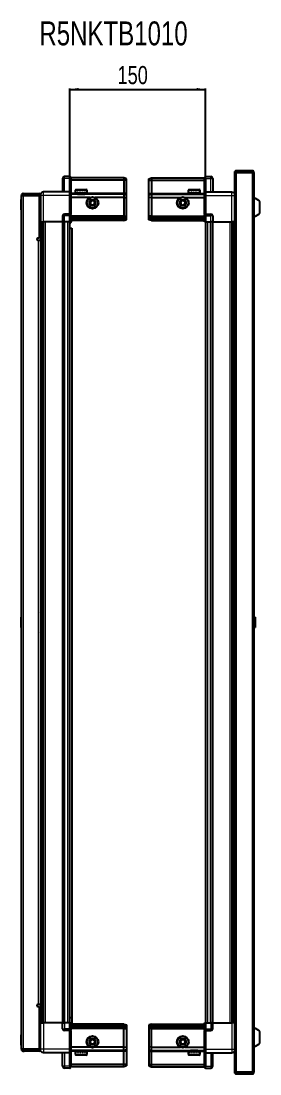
# Model space of a CAD drawing. Header units: millimetres. Extents: x -659 to 2397, y -260 to 1438.
# Drawn here: x 752 to 1016, y 274 to 1438 of the extents above; entities that cross this region are included whole.
import ezdxf

# ---------------------------------------------------------------- set-up
doc = ezdxf.new("R2010")
doc.units = ezdxf.units.MM
doc.layers.add('FORMAT', color=7, linetype='Continuous')
doc.styles.add('SLDTEXTSTYLE0', font='TXT', dxfattribs={"width": 0.75})
doc.dimstyles.new('SLDDIMSTYLE0', dxfattribs={"dimtxt": 20, "dimasz": 10, "dimexe": 0, "dimexo": 0.0625, "dimgap": 5, "dimtad": 2, "dimdec": 1, "dimrnd": 1e-09, "dimzin": 12, "dimdsep": 46, "dimtxsty": 'SLDTEXTSTYLE0', "dimsah": 1, "dimcen": 0.09, "dimadec": 0, "dimazin": 3, "dimtfac": 1, "dimtofl": 0, "dimtmove": 0, "dimatfit": 3, "dimfxl": 0, "dimfrac": 2, "dimtolj": 1, "dimtzin": 12, "dimarcsym": 0})

# ---------------------------------------------------------------- blocks, each defined once
blk = doc.blocks.new('_D_6')
at = {"layer": 'FORMAT'}
for p, q in [((805.9, 1216.3), (805.9, 1363.8)), ((805.9, 1362.8), (955.9, 1362.8)), ((955.9, 1216.3), (955.9, 1363.8))]:
    blk.add_line(p, q, dxfattribs=at)
for points in [[(805.9, 1362.8), (815.9, 1361.3), (815.9, 1364.4)], [(955.9, 1362.8), (945.9, 1364.4), (945.9, 1361.3)]]:
    blk.add_solid(points, dxfattribs=at)
at = {"layer": 'FORMAT', "insert": (858.7, 1388.6), "char_height": 20, "attachment_point": 1, "style": 'SLDTEXTSTYLE0'}
blk.add_mtext('150', dxfattribs=at)

msp = doc.modelspace()

# ---------------------------------------------------------------- linework, layer by layer
at = {"color": 7, "linetype": 'Continuous', "lineweight": 25}
for p, q in [((987.76, 1270.73), (987.76, 1258.33)), ((989.26, 1270.73), (989.26, 1258.33)), ((989.76, 1257.83), (989.76, 1270.73)), ((989.76, 1270.73), (1007.16, 1270.73)), ((1007.16, 1272.83), (989.86, 1272.83)), ((1007.16, 1271.33), (989.86, 1271.33)), ((1007.16, 1271.33), (1007.16, 1272.83)), ((1007.16, 1270.73), (1009.26, 1270.73)), ((1009.26, 1270.73), (1009.26, 275.93)), ((798.06, 1264.33), (798.06, 1249.33)), ((806.06, 1266.33), (800.06, 1266.33)), ((806.06, 1266.33), (806.39, 1266.33)), ((806.06, 1266.33), (806.06, 1264.33)), ((806.06, 1249.53), (806.06, 1264.33)), ((806.06, 1249.53), (806.06, 1264.33)), ((807.26, 1265.83), (806.39, 1266.33)), ((807.26, 1264.33), (807.26, 1265.83)), ((865.56, 1264.83), (807.26, 1264.83)), ((807.26, 1264.33), (807.26, 1249.53)), ((865.56, 1262.33), (807.26, 1262.33)), ((865.56, 1264.83), (865.56, 1262.33)), ((868.56, 1264.03), (865.56, 1264.83)), ((865.56, 1262.33), (865.56, 1247.83)), ((868.56, 1262.17), (865.56, 1262.33)), ((868.56, 1262.17), (868.56, 1264.03)), ((868.56, 1247.83), (868.56, 1262.17)), ((893.26, 1264.03), (896.26, 1264.83)), ((893.26, 1262.17), (893.26, 1264.03)), ((893.26, 1262.17), (896.26, 1262.33)), ((893.26, 1247.83), (893.26, 1262.17)), ((896.26, 1264.83), (896.26, 1262.33)), ((896.26, 1264.83), (954.56, 1264.83)), ((896.26, 1262.33), (896.26, 1247.83)), ((896.26, 1262.33), (954.56, 1262.33)), ((955.43, 1266.33), (954.56, 1265.83)), ((955.43, 1266.33), (954.56, 1265.83)), ((954.56, 1265.83), (954.56, 1264.33)), ((954.56, 1249.53), (954.56, 1264.33)), ((955.76, 1266.33), (955.43, 1266.33)), ((955.76, 1266.33), (955.43, 1266.33)), ((955.76, 1266.33), (955.76, 1266.33)), ((955.76, 1264.33), (955.76, 1266.33)), ((955.76, 1266.33), (961.76, 1266.33)), ((955.76, 1264.33), (955.76, 1249.53)), ((963.76, 1264.33), (963.76, 1249.33)), ((987.66, 1257.83), (987.66, 288.83)), ((987.66, 1257.83), (989.76, 1257.83)), ((987.76, 1258.33), (989.26, 1258.33)), ((754.66, 1246.08), (754.66, 1247.58)), ((754.66, 1247.58), (755.56, 1247.58)), ((754.66, 1246.08), (755.56, 1246.08)), ((755.56, 1246.08), (755.56, 1247.58)), ((755.56, 1247.58), (772.06, 1247.58)), ((755.56, 1246.08), (772.06, 1246.08)), ((772.06, 1246.08), (772.06, 1247.58)), ((806.06, 1249.33), (777.06, 1249.33)), ((806.06, 1249.33), (806.06, 1249.53)), ((806.06, 1249.33), (807.26, 1249.33)), ((806.06, 1245.33), (806.06, 1249.33)), ((807.26, 1249.53), (807.26, 1249.33)), ((807.26, 1249.33), (807.26, 1245.33)), ((865.56, 1246.83), (807.26, 1246.83)), ((812.06, 1251.23), (812.06, 1248.83)), ((812.06, 1248.83), (812.06, 1248.33)), ((812.06, 1248.33), (812.19, 1248.33)), ((812.38, 1248.83), (812.19, 1248.83)), ((812.19, 1248.83), (812.19, 1248.33)), ((812.19, 1248.33), (812.38, 1248.33)), ((812.38, 1248.83), (812.38, 1248.33)), ((812.38, 1248.33), (812.91, 1248.33)), ((812.86, 1252.03), (820.03, 1252.03)), ((813.31, 1248.83), (812.91, 1248.83)), ((812.91, 1248.83), (812.91, 1248.33)), ((812.91, 1248.33), (813.31, 1248.33)), ((813.31, 1248.83), (813.31, 1248.33)), ((813.31, 1248.33), (814.18, 1248.33)), ((814.16, 1248.33), (814.16, 1248.23)), ((814.16, 1248.23), (822.96, 1248.23)), ((814.76, 1248.83), (814.18, 1248.83)), ((814.18, 1248.83), (814.18, 1248.33)), ((814.18, 1248.33), (814.76, 1248.33)), ((814.56, 1247.83), (815.25, 1247.35)), ((814.56, 1247.83), (819.59, 1247.83)), ((815.25, 1247.35), (814.56, 1246.86)), ((814.56, 1246.86), (814.56, 1246.83)), ((814.56, 1246.86), (819.59, 1246.86)), ((814.76, 1248.83), (814.76, 1248.33)), ((814.76, 1248.33), (815.88, 1248.33)), ((815.25, 1247.35), (819.41, 1247.35)), ((816.57, 1248.83), (815.88, 1248.83)), ((815.88, 1248.83), (815.88, 1248.33)), ((815.88, 1248.33), (816.57, 1248.33)), ((816.57, 1248.83), (816.57, 1248.33)), ((816.57, 1248.33), (817.84, 1248.33)), ((818.58, 1248.83), (817.84, 1248.83)), ((817.84, 1248.83), (817.84, 1248.33)), ((817.84, 1248.33), (818.07, 1248.33)), ((818.07, 1248.83), (818.07, 1248.33)), ((818.57, 1248.83), (818.57, 1248.33)), ((818.57, 1248.33), (818.58, 1248.33)), ((818.58, 1248.83), (818.58, 1248.33)), ((818.58, 1248.33), (819.87, 1248.33)), ((819.41, 1247.35), (821.87, 1247.35)), ((819.59, 1247.83), (822.56, 1247.83)), ((819.59, 1246.86), (822.56, 1246.86)), ((820.59, 1248.83), (819.87, 1248.83)), ((819.87, 1248.83), (819.87, 1248.33)), ((819.93, 1248.83), (819.93, 1248.33)), ((819.93, 1248.33), (820.59, 1248.33)), ((820.03, 1252.03), (824.26, 1252.03)), ((820.59, 1248.83), (820.59, 1248.33)), ((820.59, 1248.33), (821.78, 1248.33)), ((822.4, 1248.83), (821.78, 1248.83)), ((821.78, 1248.83), (821.78, 1248.33)), ((821.78, 1248.33), (822.4, 1248.33)), ((821.87, 1247.35), (822.56, 1247.83)), ((822.56, 1246.86), (821.87, 1247.35)), ((822.4, 1248.83), (822.4, 1248.33)), ((822.4, 1248.33), (823.37, 1248.33)), ((822.56, 1246.83), (822.56, 1246.86)), ((822.96, 1248.23), (822.96, 1248.33)), ((823.83, 1248.83), (823.37, 1248.83)), ((823.37, 1248.83), (823.37, 1248.33)), ((823.37, 1248.33), (823.83, 1248.33)), ((823.83, 1248.83), (823.83, 1248.33)), ((823.83, 1248.33), (824.48, 1248.33)), ((824.75, 1248.83), (824.48, 1248.83)), ((824.48, 1248.83), (824.48, 1248.33)), ((824.48, 1248.33), (824.75, 1248.33)), ((824.75, 1248.83), (824.75, 1248.33)), ((824.75, 1248.33), (825.02, 1248.33)), ((825.06, 1248.83), (825.02, 1248.83)), ((825.02, 1248.83), (825.02, 1248.33)), ((825.02, 1248.33), (825.06, 1248.33)), ((825.06, 1248.83), (825.06, 1251.23)), ((825.06, 1248.83), (825.06, 1248.33)), ((865.56, 1247.83), (865.56, 1246.83)), ((865.56, 1246.83), (865.56, 1243.33)), ((868.56, 1246.03), (865.56, 1246.83)), ((868.56, 1246.03), (868.56, 1247.83)), ((893.26, 1246.03), (893.26, 1247.83)), ((893.26, 1246.03), (896.26, 1246.83)), ((896.26, 1247.83), (896.26, 1246.83)), ((896.26, 1246.83), (896.26, 1243.33)), ((896.26, 1246.83), (954.56, 1246.83)), ((936.76, 1251.23), (936.76, 1248.33)), ((936.76, 1248.33), (936.8, 1248.33)), ((936.92, 1248.83), (936.8, 1248.83)), ((936.8, 1248.83), (936.8, 1248.33)), ((936.8, 1248.33), (936.92, 1248.33)), ((936.92, 1248.83), (936.92, 1248.33)), ((936.92, 1248.33), (937.33, 1248.33)), ((937.67, 1248.83), (937.33, 1248.83)), ((937.33, 1248.83), (937.33, 1248.33)), ((937.33, 1248.33), (937.67, 1248.33)), ((937.56, 1252.03), (948.96, 1252.03)), ((937.67, 1248.83), (937.67, 1248.33)), ((937.67, 1248.33), (938.44, 1248.33)), ((938.96, 1248.83), (938.44, 1248.83)), ((938.44, 1248.83), (938.44, 1248.33)), ((938.44, 1248.33), (938.96, 1248.33)), ((938.86, 1248.33), (938.86, 1248.23)), ((938.86, 1248.23), (947.66, 1248.23)), ((938.96, 1248.83), (938.96, 1248.33)), ((938.96, 1248.33), (940.02, 1248.33)), ((939.26, 1247.83), (939.95, 1247.35)), ((939.26, 1247.83), (947.26, 1247.83)), ((939.95, 1247.35), (939.26, 1246.86)), ((939.26, 1246.86), (939.26, 1246.83)), ((939.26, 1246.86), (947.26, 1246.86)), ((939.95, 1247.35), (946.57, 1247.35)), ((940.68, 1248.83), (940.02, 1248.83)), ((940.02, 1248.83), (940.02, 1248.33)), ((940.02, 1248.33), (940.68, 1248.33)), ((940.68, 1248.83), (940.68, 1248.33)), ((940.68, 1248.33), (941.92, 1248.33)), ((942.65, 1248.83), (941.92, 1248.83)), ((941.92, 1248.83), (941.92, 1248.33)), ((941.92, 1248.33), (942.35, 1248.33)), ((942.35, 1248.83), (942.35, 1248.33)), ((942.65, 1248.83), (942.65, 1248.33)), ((942.65, 1248.33), (943.95, 1248.33)), ((944.68, 1248.83), (943.95, 1248.83)), ((943.95, 1248.83), (943.95, 1248.33)), ((944.22, 1248.83), (944.22, 1248.33)), ((944.22, 1248.33), (944.68, 1248.33)), ((944.68, 1248.83), (944.68, 1248.33)), ((944.68, 1248.33), (945.92, 1248.33)), ((946.57, 1248.83), (945.92, 1248.83)), ((945.92, 1248.83), (945.92, 1248.33)), ((945.92, 1248.33), (946.57, 1248.33)), ((946.57, 1248.83), (946.57, 1248.33)), ((946.57, 1248.33), (947.62, 1248.33)), ((946.57, 1247.35), (947.26, 1247.83)), ((947.26, 1246.86), (946.57, 1247.35)), ((947.26, 1246.83), (947.26, 1246.86)), ((948.14, 1248.83), (947.62, 1248.83)), ((947.62, 1248.83), (947.62, 1248.33)), ((947.62, 1248.33), (948.14, 1248.33)), ((947.66, 1248.23), (947.66, 1248.33)), ((948.14, 1248.83), (948.14, 1248.33)), ((948.14, 1248.33), (948.9, 1248.33)), ((949.23, 1248.83), (948.9, 1248.83)), ((948.9, 1248.83), (948.9, 1248.33)), ((948.9, 1248.33), (949.23, 1248.33)), ((949.23, 1248.83), (949.23, 1248.33)), ((949.23, 1248.33), (949.62, 1248.33)), ((949.73, 1248.83), (949.62, 1248.83)), ((949.62, 1248.83), (949.62, 1248.33)), ((949.62, 1248.33), (949.73, 1248.33)), ((949.73, 1248.83), (949.73, 1248.33)), ((949.73, 1248.33), (949.76, 1248.33)), ((949.76, 1248.33), (949.76, 1251.23)), ((954.56, 1249.33), (954.56, 1249.53)), ((955.76, 1249.33), (954.56, 1249.33)), ((954.56, 1245.33), (954.56, 1249.33)), ((955.76, 1249.53), (955.76, 1249.33)), ((955.76, 1249.33), (955.76, 1245.33)), ((955.76, 1249.33), (984.76, 1249.33)), ((752.56, 1240.96), (752.26, 1240.96)), ((752.26, 1229.39), (752.26, 1240.96)), ((754.06, 1245.48), (752.56, 1245.48)), ((752.56, 1244.98), (752.56, 1245.48)), ((752.56, 301.68), (752.56, 1244.98)), ((754.66, 1245.58), (772.06, 1245.58)), ((773.56, 1245.58), (772.06, 1245.58)), ((772.06, 1245.58), (772.06, 1198.08)), ((773.56, 1245.33), (773.56, 1216.33)), ((806.06, 1225.03), (806.06, 1245.33)), ((807.26, 1245.33), (807.26, 1225.03)), ((828.56, 1243.33), (807.26, 1243.33)), ((865.56, 1243.33), (833.56, 1243.33)), ((865.56, 1243.33), (865.56, 1222.83)), ((865.56, 1243.33), (868.56, 1243)), ((868.56, 1243), (868.56, 1246.03)), ((868.56, 1222.83), (868.56, 1243)), ((893.26, 1243), (893.26, 1246.03)), ((896.26, 1243.33), (893.26, 1243)), ((893.26, 1222.83), (893.26, 1243)), ((896.26, 1243.33), (896.26, 1222.83)), ((896.26, 1243.33), (928.26, 1243.33)), ((933.26, 1243.33), (954.56, 1243.33)), ((954.56, 1225.03), (954.56, 1245.33)), ((955.76, 1245.33), (955.76, 1225.03)), ((1015.86, 1226.33), (1015.86, 1238.33)), ((752.26, 1229.39), (752.56, 1229.39)), ((798.06, 1222.83), (798.06, 1216.33)), ((806.06, 1224.83), (800.06, 1224.83)), ((806.06, 1224.83), (806.06, 1225.03)), ((806.06, 1224.83), (806.06, 1222.83)), ((806.06, 1224.83), (807.26, 1224.83)), ((806.06, 1216.33), (806.06, 1222.83)), ((806.06, 1216.33), (806.06, 1222.83)), ((806.39, 1216.33), (806.39, 1222.83)), ((807.26, 1225.03), (807.26, 1224.83)), ((807.26, 1224.15), (807.26, 1224.83)), ((807.26, 1224.15), (807.26, 1216.33)), ((865.56, 1222.83), (865.56, 1221.83)), ((868.56, 1221.03), (868.56, 1222.83)), ((893.26, 1221.03), (893.26, 1222.83)), ((896.26, 1222.83), (896.26, 1221.83)), ((954.56, 1224.83), (954.56, 1225.03)), ((955.76, 1224.83), (954.56, 1224.83)), ((954.56, 1224.83), (954.56, 1224.15)), ((954.56, 1216.33), (954.56, 1224.15)), ((955.43, 1222.83), (955.43, 1216.33)), ((955.76, 1225.03), (955.76, 1224.83)), ((955.76, 1222.83), (955.76, 1224.83)), ((955.76, 1222.83), (955.76, 1224.83)), ((955.76, 1224.83), (961.76, 1224.83)), ((955.76, 1222.83), (955.76, 1216.33)), ((963.76, 1222.83), (963.76, 1216.33)), ((772.06, 1219.08), (773.56, 1219.08)), ((773.56, 1216.33), (772.06, 1216.33)), ((774.21, 330.33), (774.21, 1216.33)), ((776, 1216.33), (776, 330.33)), ((776.04, 1216.33), (776.04, 330.33)), ((798.06, 1216.33), (777.06, 1216.33)), ((798.06, 1216.33), (800.06, 1216.33)), ((798.71, 330.33), (798.71, 1216.33)), ((806.06, 1216.33), (800.06, 1216.33)), ((805.91, 330.33), (805.91, 1216.33)), ((806.06, 1216.33), (806.39, 1216.33)), ((806.06, 1216.33), (806.06, 1216.33)), ((806.39, 1216.33), (806.39, 1216.33)), ((807.26, 1216.33), (806.39, 1216.33)), ((865.56, 1221.83), (807.26, 1221.83)), ((865.56, 1220.83), (807.26, 1220.83)), ((865.56, 1219.33), (807.26, 1219.33)), ((865.56, 1217.83), (807.26, 1217.83)), ((865.56, 1221.83), (865.56, 1220.83)), ((865.56, 1221.83), (868.56, 1221.03)), ((865.56, 1220.83), (865.56, 1219.33)), ((865.56, 1220.83), (868.56, 1220.29)), ((865.56, 1219.33), (868.56, 1219.78)), ((865.56, 1219.33), (865.56, 1217.83)), ((865.56, 1217.83), (868.56, 1218.63)), ((868.56, 1220.29), (868.56, 1221.03)), ((868.56, 1219.78), (868.56, 1220.29)), ((868.56, 1218.63), (868.56, 1219.78)), ((896.26, 1221.83), (893.26, 1221.03)), ((893.26, 1220.29), (893.26, 1221.03)), ((896.26, 1220.83), (893.26, 1220.29)), ((893.26, 1219.78), (893.26, 1220.29)), ((896.26, 1219.33), (893.26, 1219.78)), ((893.26, 1218.63), (893.26, 1219.78)), ((896.26, 1217.83), (893.26, 1218.63)), ((896.26, 1221.83), (896.26, 1220.83)), ((896.26, 1221.83), (954.56, 1221.83)), ((896.26, 1220.83), (896.26, 1219.33)), ((896.26, 1220.83), (954.56, 1220.83)), ((896.26, 1219.33), (954.56, 1219.33)), ((896.26, 1219.33), (896.26, 1217.83)), ((896.26, 1217.83), (954.56, 1217.83)), ((955.43, 1216.33), (954.56, 1216.33)), ((955.76, 1216.33), (955.43, 1216.33)), ((955.76, 1216.33), (961.76, 1216.33)), ((955.91, 1216.33), (955.91, 330.33)), ((963.76, 1216.33), (961.76, 1216.33)), ((963.11, 1216.33), (963.11, 330.33)), ((963.76, 1216.33), (984.76, 1216.33)), ((985.78, 330.33), (985.78, 1216.33)), ((985.82, 330.33), (985.82, 1216.33)), ((987.61, 1216.33), (987.61, 330.33)), ((805.91, 1209.33), (808.41, 1209.33)), ((808.41, 1209.33), (808.41, 335.83)), ((772.06, 1198.08), (770.71, 1198.08)), ((770.71, 1196.08), (771.46, 1196.08)), ((771.46, 1196.08), (773.56, 1196.08)), ((773.56, 1196.08), (773.56, 350.58)), ((774.06, 782.83), (774.06, 763.83)), ((752.56, 779.11), (752.26, 779.11)), ((752.26, 767.54), (752.26, 779.11)), ((1010.25, 779.11), (1009.26, 778.13)), ((1010.76, 779.11), (1010.25, 779.11)), ((1010.25, 779.11), (1010.25, 767.54)), ((1010.76, 779.11), (1010.76, 767.54)), ((752.26, 767.54), (752.56, 767.54)), ((1009.26, 768.53), (1010.25, 767.54)), ((1010.25, 767.54), (1010.76, 767.54)), ((771.46, 350.58), (770.71, 350.58)), ((773.56, 350.58), (771.46, 350.58)), ((770.71, 348.58), (772.06, 348.58)), ((772.06, 348.58), (772.06, 301.08)), ((773.56, 330.33), (772.06, 330.33)), ((773.56, 327.58), (772.06, 327.58)), ((773.56, 301.33), (773.56, 330.33)), ((798.06, 330.33), (777.06, 330.33)), ((798.06, 323.83), (798.06, 330.33)), ((798.06, 330.33), (800.06, 330.33)), ((806.06, 330.33), (800.06, 330.33)), ((808.41, 335.83), (805.91, 335.83)), ((806.06, 323.83), (806.06, 330.33)), ((806.06, 330.33), (806.39, 330.33)), ((806.39, 323.83), (806.39, 330.33)), ((806.39, 330.33), (807.26, 330.33)), ((807.26, 330.33), (807.26, 322.51)), ((865.56, 328.83), (807.26, 328.83)), ((865.56, 327.33), (807.26, 327.33)), ((808.41, 335.83), (808.41, 328.83)), ((865.56, 327.33), (865.56, 328.83)), ((865.56, 328.83), (868.56, 328.03)), ((865.56, 325.83), (865.56, 327.33)), ((865.56, 327.33), (868.56, 326.87)), ((865.56, 325.83), (868.56, 326.37)), ((868.56, 328.03), (868.56, 326.87)), ((868.56, 326.87), (868.56, 326.37)), ((868.56, 326.37), (868.56, 325.63)), ((896.26, 328.83), (893.26, 328.03)), ((893.26, 328.03), (893.26, 326.87)), ((896.26, 327.33), (893.26, 326.87)), ((893.26, 326.87), (893.26, 326.37)), ((896.26, 325.83), (893.26, 326.37)), ((893.26, 326.37), (893.26, 325.63)), ((896.26, 327.33), (896.26, 328.83)), ((896.26, 328.83), (954.56, 328.83)), ((896.26, 327.33), (954.56, 327.33)), ((896.26, 325.83), (896.26, 327.33)), ((954.56, 322.51), (954.56, 330.33)), ((954.56, 330.33), (955.43, 330.33)), ((955.43, 330.33), (955.43, 323.83)), ((955.43, 330.33), (955.43, 330.33)), ((955.76, 330.33), (955.43, 330.33)), ((955.76, 330.33), (955.76, 323.83)), ((955.76, 330.33), (955.76, 330.33)), ((955.76, 330.33), (955.76, 323.83)), ((955.76, 330.33), (961.76, 330.33)), ((963.76, 330.33), (961.76, 330.33)), ((963.76, 323.83), (963.76, 330.33)), ((963.76, 330.33), (984.76, 330.33)), ((752.56, 317.26), (752.26, 317.26)), ((752.26, 307.59), (752.26, 317.26)), ((806.06, 321.83), (800.06, 321.83)), ((806.06, 323.83), (806.06, 321.83)), ((806.06, 323.83), (806.06, 321.83)), ((806.06, 321.83), (807.26, 321.83)), ((806.06, 321.63), (806.06, 321.83)), ((806.06, 301.33), (806.06, 321.63)), ((865.56, 325.83), (807.26, 325.83)), ((865.56, 324.83), (807.26, 324.83)), ((807.26, 321.83), (807.26, 322.51)), ((807.26, 321.83), (807.26, 321.63)), ((807.26, 321.63), (807.26, 301.33)), ((865.56, 324.83), (865.56, 325.83)), ((865.56, 324.83), (868.56, 325.63)), ((865.56, 323.83), (865.56, 324.83)), ((865.56, 303.33), (865.56, 323.83)), ((868.56, 325.63), (868.56, 323.83)), ((868.56, 323.83), (868.56, 303.66)), ((896.26, 324.83), (893.26, 325.63)), ((893.26, 325.63), (893.26, 323.83)), ((893.26, 323.83), (893.26, 303.66)), ((896.26, 324.83), (896.26, 325.83)), ((896.26, 325.83), (954.56, 325.83)), ((896.26, 324.83), (954.56, 324.83)), ((896.26, 323.83), (896.26, 324.83)), ((896.26, 303.33), (896.26, 323.83)), ((954.56, 322.51), (954.56, 321.83)), ((955.76, 321.83), (954.56, 321.83)), ((954.56, 321.63), (954.56, 321.83)), ((954.56, 301.33), (954.56, 321.63)), ((955.76, 321.83), (955.76, 323.83)), ((955.76, 321.83), (955.76, 321.63)), ((955.76, 321.83), (961.76, 321.83)), ((955.76, 321.63), (955.76, 301.33)), ((1015.86, 308.33), (1015.86, 320.33)), ((752.26, 305.69), (752.26, 307.59)), ((752.26, 305.69), (752.56, 305.69)), ((828.56, 303.33), (807.26, 303.33)), ((865.56, 303.33), (833.56, 303.33)), ((865.56, 303.33), (868.56, 303.66)), ((865.56, 299.83), (865.56, 303.33)), ((868.56, 303.66), (868.56, 300.63)), ((896.26, 303.33), (893.26, 303.66)), ((893.26, 303.66), (893.26, 300.63)), ((896.26, 303.33), (928.26, 303.33)), ((896.26, 299.83), (896.26, 303.33)), ((933.26, 303.33), (954.56, 303.33)), ((752.56, 301.18), (752.56, 301.68)), ((754.06, 301.18), (752.56, 301.18)), ((772.06, 301.08), (754.66, 301.08)), ((754.66, 300.58), (754.66, 299.08)), ((754.66, 300.58), (755.56, 300.58)), ((754.66, 299.08), (755.56, 299.08)), ((755.56, 300.58), (755.56, 299.08)), ((772.06, 300.58), (755.56, 300.58)), ((772.06, 299.08), (755.56, 299.08)), ((772.06, 301.08), (773.56, 301.08)), ((772.06, 300.58), (772.06, 299.08)), ((806.06, 297.33), (777.06, 297.33)), ((798.06, 282.33), (798.06, 297.33)), ((806.06, 297.33), (806.06, 301.33)), ((806.06, 297.33), (807.26, 297.33)), ((806.06, 297.13), (806.06, 297.33)), ((806.06, 282.33), (806.06, 297.13)), ((807.26, 301.33), (807.26, 297.33)), ((865.56, 299.83), (807.26, 299.83)), ((807.26, 297.33), (807.26, 297.13)), ((807.26, 297.13), (807.26, 282.33)), ((812.06, 298.33), (812.06, 295.43)), ((812.16, 298.33), (812.06, 298.33)), ((812.16, 297.83), (812.16, 298.33)), ((812.32, 298.33), (812.16, 298.33)), ((812.16, 297.83), (812.32, 297.83)), ((812.32, 297.83), (812.32, 298.33)), ((812.81, 298.33), (812.32, 298.33)), ((812.81, 297.83), (812.81, 298.33)), ((813.19, 298.33), (812.81, 298.33)), ((812.81, 297.83), (813.19, 297.83)), ((813.01, 294.63), (812.86, 294.63)), ((824.26, 294.63), (813.01, 294.63)), ((813.19, 297.83), (813.19, 298.33)), ((814.03, 298.33), (813.19, 298.33)), ((814.03, 297.83), (814.03, 298.33)), ((814.59, 298.33), (814.03, 298.33)), ((814.03, 297.83), (814.59, 297.83)), ((814.16, 298.43), (814.16, 298.33)), ((819.56, 298.43), (814.16, 298.43)), ((814.56, 299.83), (814.56, 299.8)), ((814.56, 299.8), (815.25, 299.31)), ((814.66, 299.8), (814.56, 299.8)), ((815.25, 299.31), (814.56, 298.83)), ((814.66, 298.83), (814.56, 298.83)), ((814.59, 297.83), (814.59, 298.33)), ((815.7, 298.33), (814.59, 298.33)), ((822.56, 299.8), (814.66, 299.8)), ((822.56, 298.83), (814.66, 298.83)), ((815.34, 299.31), (815.25, 299.31)), ((821.87, 299.31), (815.34, 299.31)), ((815.7, 297.83), (815.7, 298.33)), ((816.38, 298.33), (815.7, 298.33)), ((815.7, 297.83), (816.38, 297.83)), ((816.38, 297.83), (816.38, 298.33)), ((817.64, 298.33), (816.38, 298.33)), ((817.64, 297.83), (817.64, 298.33)), ((817.94, 298.33), (817.64, 298.33)), ((817.64, 297.83), (818.37, 297.83)), ((817.94, 297.83), (817.94, 298.33)), ((818.37, 297.83), (818.37, 298.33)), ((819.67, 298.33), (818.37, 298.33)), ((822.96, 298.43), (819.56, 298.43)), ((819.67, 297.83), (819.67, 298.33)), ((819.67, 297.83), (820.39, 297.83)), ((819.8, 297.83), (819.8, 298.33)), ((820.39, 298.33), (819.8, 298.33)), ((820.39, 297.83), (820.39, 298.33)), ((821.6, 298.33), (820.39, 298.33)), ((821.6, 297.83), (821.6, 298.33)), ((822.23, 298.33), (821.6, 298.33)), ((821.6, 297.83), (822.23, 297.83)), ((821.87, 299.31), (822.56, 299.8)), ((822.56, 298.83), (821.87, 299.31)), ((822.23, 297.83), (822.23, 298.33)), ((823.22, 298.33), (822.23, 298.33)), ((822.56, 299.8), (822.56, 299.83)), ((822.96, 298.33), (822.96, 298.43)), ((823.22, 297.83), (823.22, 298.33)), ((823.71, 298.33), (823.22, 298.33)), ((823.22, 297.83), (823.71, 297.83)), ((823.71, 297.83), (823.71, 298.33)), ((824.39, 298.33), (823.71, 298.33)), ((824.39, 297.83), (824.39, 298.33)), ((824.68, 298.33), (824.39, 298.33)), ((824.39, 297.83), (824.68, 297.83)), ((824.68, 297.83), (824.68, 298.33)), ((824.99, 298.33), (824.68, 298.33)), ((824.99, 297.83), (824.99, 298.33)), ((825.06, 298.33), (824.99, 298.33)), ((824.99, 297.83), (825.06, 297.83)), ((825.06, 295.43), (825.06, 298.33)), ((825.06, 297.83), (825.06, 298.33)), ((825.06, 298.33), (825.06, 298.33)), ((868.56, 300.63), (865.56, 299.83)), ((865.56, 298.83), (865.56, 299.83)), ((865.56, 284.33), (865.56, 298.83)), ((868.56, 300.63), (868.56, 298.83)), ((868.56, 298.83), (868.56, 284.48)), ((893.26, 300.63), (896.26, 299.83)), ((893.26, 300.63), (893.26, 298.83)), ((893.26, 298.83), (893.26, 284.48)), ((896.26, 299.83), (954.56, 299.83)), ((896.26, 298.83), (896.26, 299.83)), ((896.26, 284.33), (896.26, 298.83)), ((936.76, 298.33), (936.76, 295.43)), ((936.78, 298.33), (936.76, 298.33)), ((936.78, 297.83), (936.78, 298.33)), ((936.88, 298.33), (936.78, 298.33)), ((936.78, 297.83), (936.88, 297.83)), ((936.88, 297.83), (936.88, 298.33)), ((937.25, 298.33), (936.88, 298.33)), ((937.25, 297.83), (937.25, 298.33)), ((937.57, 298.33), (937.25, 298.33)), ((937.25, 297.83), (937.57, 297.83)), ((948.96, 294.63), (937.56, 294.63)), ((937.57, 297.83), (937.57, 298.33)), ((938.31, 298.33), (937.57, 298.33)), ((938.31, 297.83), (938.31, 298.33)), ((938.82, 298.33), (938.31, 298.33)), ((938.31, 297.83), (938.82, 297.83)), ((938.82, 297.83), (938.82, 298.33)), ((939.85, 298.33), (938.82, 298.33)), ((938.86, 298.43), (938.86, 298.33)), ((947.66, 298.43), (938.86, 298.43)), ((939.26, 299.83), (939.26, 299.8)), ((939.26, 299.8), (939.95, 299.31)), ((947.26, 299.8), (939.26, 299.8)), ((939.95, 299.31), (939.26, 298.83)), ((947.26, 298.83), (939.26, 298.83)), ((939.85, 297.83), (939.85, 298.33)), ((940.5, 298.33), (939.85, 298.33)), ((939.85, 297.83), (940.5, 297.83)), ((946.57, 299.31), (939.95, 299.31)), ((940.5, 297.83), (940.5, 298.33)), ((941.73, 298.33), (940.5, 298.33)), ((941.73, 297.83), (941.73, 298.33)), ((942.22, 298.33), (941.73, 298.33)), ((941.73, 297.83), (942.45, 297.83)), ((942.22, 297.83), (942.22, 298.33)), ((942.45, 297.83), (942.45, 298.33)), ((943.75, 298.33), (942.45, 298.33)), ((943.75, 297.83), (943.75, 298.33)), ((943.75, 297.83), (944.49, 297.83)), ((944.09, 297.83), (944.09, 298.33)), ((944.49, 298.33), (944.09, 298.33)), ((944.49, 297.83), (944.49, 298.33)), ((945.73, 298.33), (944.49, 298.33)), ((945.73, 297.83), (945.73, 298.33)), ((946.4, 298.33), (945.73, 298.33)), ((945.73, 297.83), (946.4, 297.83)), ((946.4, 297.83), (946.4, 298.33)), ((947.47, 298.33), (946.4, 298.33)), ((946.57, 299.31), (947.26, 299.8)), ((947.26, 298.83), (946.57, 299.31)), ((947.26, 299.8), (947.26, 299.83)), ((947.47, 297.83), (947.47, 298.33)), ((948, 298.33), (947.47, 298.33)), ((947.47, 297.83), (948, 297.83)), ((947.66, 298.33), (947.66, 298.43)), ((948, 297.83), (948, 298.33)), ((948.79, 298.33), (948, 298.33)), ((948.79, 297.83), (948.79, 298.33)), ((949.14, 298.33), (948.79, 298.33)), ((948.79, 297.83), (949.14, 297.83)), ((949.14, 297.83), (949.14, 298.33)), ((949.58, 298.33), (949.14, 298.33)), ((949.58, 297.83), (949.58, 298.33)), ((949.71, 298.33), (949.58, 298.33)), ((949.58, 297.83), (949.71, 297.83)), ((949.71, 297.83), (949.71, 298.33)), ((949.76, 298.33), (949.71, 298.33)), ((949.76, 295.43), (949.76, 298.33)), ((954.56, 297.33), (954.56, 301.33)), ((955.76, 297.33), (954.56, 297.33)), ((954.56, 297.13), (954.56, 297.33)), ((954.56, 282.33), (954.56, 297.13)), ((955.76, 301.33), (955.76, 297.33)), ((955.76, 297.33), (955.76, 297.13)), ((955.76, 297.33), (984.76, 297.33)), ((955.76, 297.13), (955.76, 282.33)), ((955.76, 297.13), (955.76, 282.33)), ((963.76, 282.33), (963.76, 297.33)), ((806.06, 280.33), (800.06, 280.33)), ((806.06, 282.33), (806.06, 280.33)), ((806.06, 280.33), (806.39, 280.33)), ((806.06, 280.33), (806.06, 280.33)), ((806.06, 280.33), (806.39, 280.33)), ((806.39, 280.33), (807.26, 280.83)), ((806.39, 280.33), (807.26, 280.83)), ((865.56, 284.33), (807.26, 284.33)), ((807.26, 280.83), (807.26, 282.33)), ((865.56, 281.83), (807.26, 281.83)), ((868.56, 284.48), (865.56, 284.33)), ((865.56, 281.83), (865.56, 284.33)), ((868.56, 282.63), (865.56, 281.83)), ((868.56, 284.48), (868.56, 282.63)), ((893.26, 284.48), (896.26, 284.33)), ((893.26, 284.48), (893.26, 282.63)), ((893.26, 282.63), (896.26, 281.83)), ((896.26, 284.33), (954.56, 284.33)), ((896.26, 281.83), (896.26, 284.33)), ((896.26, 281.83), (954.56, 281.83)), ((954.56, 282.33), (954.56, 280.83)), ((954.56, 280.83), (955.43, 280.33)), ((955.76, 280.33), (955.43, 280.33)), ((955.76, 280.33), (955.76, 282.33)), ((955.76, 280.33), (961.76, 280.33)), ((989.76, 288.83), (987.66, 288.83)), ((987.76, 288.33), (989.26, 288.33)), ((987.76, 288.33), (987.76, 275.93)), ((989.26, 288.33), (989.26, 275.93)), ((989.76, 275.93), (989.76, 288.83)), ((1007.16, 275.93), (989.76, 275.93)), ((989.86, 275.33), (1007.16, 275.33)), ((989.86, 273.83), (1007.16, 273.83)), ((1009.26, 275.93), (1007.16, 275.93)), ((1007.16, 275.33), (1007.16, 273.83))]:
    msp.add_line(p, q, dxfattribs=at)
at = {"color": 8, "linetype": 'Continuous', "lineweight": 18}
for p, q in [((989.26, 1270.73), (987.76, 1270.73)), ((989.86, 1271.33), (989.86, 1272.83)), ((1007.16, 1270.73), (1007.16, 275.93)), ((800.06, 1264.33), (798.06, 1264.33)), ((800.06, 1264.33), (800.06, 1266.33)), ((800.06, 1249.33), (800.06, 1264.33)), ((806.06, 1264.33), (800.06, 1264.33)), ((806.06, 1264.33), (807.26, 1264.33)), ((955.76, 1264.33), (954.56, 1264.33)), ((955.76, 1264.33), (961.76, 1264.33)), ((961.76, 1264.33), (961.76, 1266.33)), ((961.76, 1249.33), (961.76, 1264.33)), ((961.76, 1264.33), (963.76, 1264.33)), ((989.76, 1257.83), (989.76, 288.83)), ((806.06, 1249.53), (807.26, 1249.53)), ((814.56, 1247.83), (807.26, 1247.83)), ((812.06, 1251.23), (820.23, 1251.23)), ((820.23, 1251.23), (825.06, 1251.23)), ((865.56, 1247.83), (822.56, 1247.83)), ((868.56, 1247.83), (865.56, 1247.83)), ((893.26, 1247.83), (896.26, 1247.83)), ((896.26, 1247.83), (939.26, 1247.83)), ((936.76, 1251.23), (949.76, 1251.23)), ((947.26, 1247.83), (954.56, 1247.83)), ((954.56, 1249.53), (955.76, 1249.53)), ((754.66, 1245.58), (754.66, 301.08)), ((777.06, 1216.33), (777.06, 1245.33)), ((806.06, 1245.33), (777.06, 1245.33)), ((806.06, 1245.33), (807.26, 1245.33)), ((955.76, 1245.33), (954.56, 1245.33)), ((955.76, 1245.33), (984.76, 1245.33)), ((984.76, 1216.33), (984.76, 1245.33)), ((798.06, 1222.83), (800.06, 1222.83)), ((800.06, 1222.83), (800.06, 1224.83)), ((800.06, 1216.33), (800.06, 1222.83)), ((806.06, 1222.83), (800.06, 1222.83)), ((806.06, 1225.03), (807.26, 1225.03)), ((806.06, 1222.83), (806.39, 1222.83)), ((865.56, 1222.83), (807.26, 1222.83)), ((865.56, 1222.83), (868.56, 1222.83)), ((896.26, 1222.83), (893.26, 1222.83)), ((896.26, 1222.83), (954.56, 1222.83)), ((954.56, 1225.03), (955.76, 1225.03)), ((955.76, 1222.83), (955.43, 1222.83)), ((955.76, 1222.83), (961.76, 1222.83)), ((961.76, 1222.83), (961.76, 1224.83)), ((963.76, 1222.83), (961.76, 1222.83)), ((961.76, 1216.33), (961.76, 1222.83)), ((773.56, 1196.08), (773.56, 1216.33)), ((774.8, 1216.33), (774.8, 330.33)), ((777.24, 330.33), (777.24, 1216.33)), ((778.66, 1216.33), (778.66, 330.33)), ((798.06, 330.33), (798.06, 1216.33)), ((800.71, 330.33), (800.71, 1216.33)), ((803.91, 330.33), (803.91, 1216.33)), ((806.06, 1216.33), (806.39, 1216.33)), ((957.91, 1216.33), (957.91, 330.33)), ((961.11, 1216.33), (961.11, 330.33)), ((963.76, 1216.33), (963.76, 330.33)), ((983.16, 330.33), (983.16, 1216.33)), ((984.58, 1216.33), (984.58, 330.33)), ((987.02, 330.33), (987.02, 1216.33)), ((771.46, 350.58), (771.46, 1196.08)), ((773.56, 330.33), (773.56, 350.58)), ((777.06, 330.33), (777.06, 301.33)), ((800.06, 330.33), (800.06, 323.83)), ((955.76, 330.33), (955.43, 330.33)), ((961.76, 330.33), (961.76, 323.83)), ((984.76, 330.33), (984.76, 301.33)), ((798.06, 323.83), (800.06, 323.83)), ((800.06, 323.83), (800.06, 321.83)), ((806.06, 323.83), (800.06, 323.83)), ((806.06, 323.83), (806.39, 323.83)), ((807.26, 321.63), (806.06, 321.63)), ((865.56, 323.83), (807.26, 323.83)), ((865.56, 323.83), (868.56, 323.83)), ((896.26, 323.83), (893.26, 323.83)), ((896.26, 323.83), (954.56, 323.83)), ((955.76, 321.63), (954.56, 321.63)), ((955.76, 323.83), (955.43, 323.83)), ((955.76, 323.83), (961.76, 323.83)), ((961.76, 323.83), (961.76, 321.83)), ((963.76, 323.83), (961.76, 323.83)), ((806.06, 301.33), (777.06, 301.33)), ((800.06, 297.33), (800.06, 282.33)), ((806.06, 301.33), (807.26, 301.33)), ((807.26, 297.13), (806.06, 297.13)), ((814.56, 298.83), (807.26, 298.83)), ((812.23, 295.43), (812.06, 295.43)), ((825.06, 295.43), (812.23, 295.43)), ((865.56, 298.83), (822.56, 298.83)), ((868.56, 298.83), (865.56, 298.83)), ((893.26, 298.83), (896.26, 298.83)), ((896.26, 298.83), (939.26, 298.83)), ((949.76, 295.43), (936.76, 295.43)), ((947.26, 298.83), (954.56, 298.83)), ((955.76, 301.33), (954.56, 301.33)), ((955.76, 297.13), (954.56, 297.13)), ((955.76, 301.33), (984.76, 301.33)), ((961.76, 297.33), (961.76, 282.33)), ((800.06, 282.33), (798.06, 282.33)), ((806.06, 282.33), (800.06, 282.33)), ((800.06, 282.33), (800.06, 280.33)), ((806.06, 282.33), (807.26, 282.33)), ((955.76, 282.33), (954.56, 282.33)), ((955.76, 282.33), (961.76, 282.33)), ((961.76, 282.33), (963.76, 282.33)), ((961.76, 282.33), (961.76, 280.33)), ((989.26, 275.93), (987.76, 275.93)), ((989.86, 275.33), (989.86, 273.83))]:
    msp.add_line(p, q, dxfattribs=at)
at = {"color": 7, "linetype": 'Continuous', "lineweight": 25}
for centre, radius in [((831.06, 1237.33), 6.5), ((831.06, 1237.33), 3.46), ((930.76, 1237.33), 6.5), ((930.76, 1237.33), 3.46), ((831.06, 309.33), 6.5), ((930.76, 309.33), 6.5), ((831.06, 309.33), 3.46), ((930.76, 309.33), 3.46)]:
    msp.add_circle(centre, radius, dxfattribs=at)
at = {"color": 8, "linetype": 'Continuous', "lineweight": 18}
for centre in [(831.06, 1237.33), (930.76, 1237.33), (831.06, 309.33), (930.76, 309.33)]:
    msp.add_circle(centre, 5.7, dxfattribs=at)
at = {"color": 7, "linetype": 'Continuous', "lineweight": 25}
for centre, radius, start, end in [((989.86, 1270.73), 2.1, 90, 180), ((989.86, 1270.73), 0.6, 90, 180), ((1007.16, 1270.73), 2.1, 360, 90), ((1007.16, 1270.73), 0.6, 360, 90), ((800.06, 1264.33), 2, 90, 180), ((961.76, 1264.33), 2, 0, 90), ((771.96, 1245.48), 0.6, 9.59407, 90), ((771.96, 1245.48), 2.1, 32.2369, 87.2706), ((812.86, 1251.23), 0.8, 90, 180), ((814.16, 1247.83), 0.4, 0, 90), ((822.96, 1247.83), 0.4, 90, 180), ((824.26, 1251.23), 0.8, 0, 90), ((937.56, 1251.23), 0.8, 90, 180), ((938.86, 1247.83), 0.4, 0, 90), ((947.66, 1247.83), 0.4, 90, 180), ((948.96, 1251.23), 0.8, 0, 90), ((754.56, 1245.08), 0.5, 90, 117.52901), ((831.06, 1237.33), 2.5, 161.00659, 221.00659), ((831.06, 1237.33), 2.5, 101.00659, 161.00659), ((831.06, 1237.33), 2.5, 221.00659, 281.00659), ((831.06, 1237.33), 2.5, 41.00659, 101.00659), ((831.06, 1237.33), 2.5, 281.00659, 341.00659), ((831.06, 1237.33), 2.5, 341.00659, 41.00659), ((930.76, 1237.33), 2.5, 120.74103, 180.74103), ((930.76, 1237.33), 2.5, 180.74103, 240.74103), ((930.76, 1237.33), 2.5, 60.74103, 120.74103), ((930.76, 1237.33), 2.5, 240.74103, 300.74103), ((930.76, 1237.33), 2.5, 0.74103, 60.74103), ((930.76, 1237.33), 2.5, 300.74103, 0.74103), ((1006.24, 1231.31), 11.91, 36.1266, 75.29965), ((800.06, 1222.83), 2, 90, 180), ((961.76, 1222.83), 2, 0, 90), ((1006.24, 1233.35), 11.91, 284.70035, 323.8734), ((803.41, 1218.98), 5, 300, 346.70293), ((770.71, 1197.08), 1, 90, 270), ((771.06, 782.83), 3, 0, 33.55731), ((771.06, 763.83), 3, 326.44269, 0), ((770.71, 349.58), 1, 90, 270), ((800.06, 323.83), 2, 180, 270), ((961.76, 323.83), 2, 270, 0), ((1006.24, 313.31), 11.91, 36.1266, 75.29965), ((831.06, 309.33), 2.5, 127.98423, 187.98423), ((831.06, 309.33), 2.5, 187.98423, 247.98423), ((831.06, 309.33), 2.5, 67.98423, 127.98423), ((831.06, 309.33), 2.5, 247.98423, 307.98423), ((831.06, 309.33), 2.5, 7.98423, 67.98423), ((831.06, 309.33), 2.5, 307.98423, 7.98423), ((930.76, 309.33), 2.5, 155.91157, 215.91157), ((930.76, 309.33), 2.5, 95.91157, 155.91157), ((930.76, 309.33), 2.5, 215.91157, 275.91157), ((930.76, 309.33), 2.5, 35.91157, 95.91157), ((930.76, 309.33), 2.5, 275.91157, 335.91157), ((930.76, 309.33), 2.5, 335.91157, 35.91157), ((1006.24, 315.35), 11.91, 284.70035, 323.8734), ((754.56, 301.58), 0.5, 243.29122, 270), ((771.96, 301.18), 0.6, 270, 350.40593), ((771.96, 301.18), 2.1, 272.7294, 327.8305), ((812.86, 295.43), 0.8, 180, 270), ((814.16, 298.83), 0.4, 270, 0), ((822.96, 298.83), 0.4, 180, 270), ((824.26, 295.43), 0.8, 270, 0), ((937.56, 295.43), 0.8, 180, 270), ((938.86, 298.83), 0.4, 270, 0), ((947.66, 298.83), 0.4, 180, 270), ((948.96, 295.43), 0.8, 270, 0), ((800.06, 282.33), 2, 180, 270), ((961.76, 282.33), 2, 270, 0), ((989.86, 275.93), 2.1, 180, 270), ((989.86, 275.93), 0.6, 180, 270), ((1007.16, 275.93), 2.1, 270, 0), ((1007.16, 275.93), 0.6, 270, 0)]:
    msp.add_arc(centre, radius, start, end, dxfattribs=at)
for centre, start_param, end_param in [((809.86, 1222.83), 2.4188584, 3.1415927), ((951.96, 1222.83), 0, 0.7227342), ((809.86, 323.83), 3.1415927, 3.8643269), ((951.96, 323.83), 5.5604511, 6.2831853)]:
    msp.add_ellipse(centre, major_axis=(3.46, 0), ratio=0.5773503, start_param=start_param, end_param=end_param, dxfattribs=at)
for points, knots in [([(754.66, 1247.58), (754.41, 1247.55), (753.91, 1247.5), (753.27, 1247.11), (752.81, 1246.55), (752.59, 1245.97), (752.57, 1245.61), (752.56, 1245.48)], [0, 0, 0, 0, 0.2302553, 0.4485219, 0.6667858, 0.8850496, 1, 1, 1, 1]), ([(777.06, 1249.33), (776.62, 1249.28), (775.94, 1249.21), (775.13, 1248.77), (774.57, 1248.32), (774.12, 1247.76), (773.68, 1246.95), (773.61, 1246.27), (773.56, 1245.83)], [0, 0, 0, 0, 0.2394568, 0.3683607, 0.5, 0.6316393, 0.7605432, 1, 1, 1, 1]), ([(984.76, 1249.33), (985.2, 1249.28), (985.88, 1249.21), (986.69, 1248.77), (987.25, 1248.34), (987.53, 1247.96), (987.66, 1247.78)], [0, 0, 0, 0, 0.3842982, 0.5911726, 0.8024372, 1, 1, 1, 1]), ([(752.56, 1244.98), (752.59, 1245.03), (752.64, 1245.12), (753.03, 1245.25), (753.59, 1245.38), (754.17, 1245.49), (754.53, 1245.56), (754.66, 1245.58)], [0, 0, 0, 0, 0.23025534, 0.4485219, 0.6667858, 0.88504963, 1, 1, 1, 1]), ([(773.56, 1245.83), (773.56, 1245.82), (773.56, 1245.81), (773.56, 1245.69), (773.56, 1245.53), (773.56, 1245.4), (773.56, 1245.33)], [0, 0, 0, 0, 0.2493943, 0.5003335, 0.7501667, 1, 1, 1, 1]), ([(828.23, 1236.78), (828.39, 1237.27), (828.71, 1238.18), (829.02, 1239.09), (829.17, 1239.51)], [0, 0, 0, 0, 0.53468586, 1, 1, 1, 1]), ([(830.12, 1234.6), (829.89, 1234.86), (829.35, 1235.48), (828.7, 1236.23), (828.31, 1236.68), (828.23, 1236.78)], [0, 0, 0, 0, 0.3629006, 0.8668753, 1, 1, 1, 1]), ([(829.17, 1239.51), (829.67, 1239.61), (830.62, 1239.79), (831.56, 1239.97), (832, 1240.06)], [0, 0, 0, 0, 0.5346859, 1, 1, 1, 1]), ([(832.95, 1235.15), (832.45, 1235.05), (831.5, 1234.87), (830.56, 1234.69), (830.12, 1234.6)], [0, 0, 0, 0, 0.5346859, 1, 1, 1, 1]), ([(832, 1240.06), (832.08, 1239.96), (832.47, 1239.51), (833.13, 1238.76), (833.67, 1238.14), (833.89, 1237.88)], [0, 0, 0, 0, 0.1331247, 0.6370994, 1, 1, 1, 1]), ([(833.89, 1237.88), (833.73, 1237.39), (833.41, 1236.48), (833.1, 1235.57), (832.95, 1235.15)], [0, 0, 0, 0, 0.5346859, 1, 1, 1, 1]), ([(928.24, 1238.74), (928.69, 1239), (929.51, 1239.5), (930.34, 1239.99), (930.72, 1240.22)], [0, 0, 0, 0, 0.5346859, 1, 1, 1, 1]), ([(928.28, 1235.85), (928.28, 1235.98), (928.27, 1236.58), (928.26, 1237.57), (928.25, 1238.4), (928.24, 1238.74)], [0, 0, 0, 0, 0.1331247, 0.6370994, 1, 1, 1, 1]), ([(930.8, 1234.44), (930.35, 1234.7), (929.51, 1235.17), (928.67, 1235.64), (928.28, 1235.85)], [0, 0, 0, 0, 0.5346859, 1, 1, 1, 1]), ([(930.72, 1240.22), (931.17, 1239.96), (932.01, 1239.49), (932.85, 1239.02), (933.24, 1238.81)], [0, 0, 0, 0, 0.5346859, 1, 1, 1, 1]), ([(933.28, 1235.92), (932.84, 1235.66), (932.01, 1235.16), (931.18, 1234.67), (930.8, 1234.44)], [0, 0, 0, 0, 0.5346859, 1, 1, 1, 1]), ([(933.24, 1238.81), (933.25, 1238.46), (933.26, 1237.64), (933.27, 1236.64), (933.28, 1236.04), (933.28, 1235.92)], [0, 0, 0, 0, 0.3629006, 0.8668753, 1, 1, 1, 1]), ([(773.56, 1216.33), (773.6, 1216.33), (773.68, 1216.33), (774.28, 1216.33), (775.17, 1216.33), (776.15, 1216.33), (776.8, 1216.33), (777.06, 1216.33)], [0, 0, 0, 0, 0.2146939, 0.4293877, 0.6440816, 0.8587754, 1, 1, 1, 1]), ([(987.61, 1216.33), (987.57, 1216.33), (987.35, 1216.33), (986.63, 1216.33), (985.67, 1216.33), (985.02, 1216.33), (984.76, 1216.33)], [0, 0, 0, 0, 0.0717073, 0.4209791, 0.7702508, 1, 1, 1, 1]), ([(773.56, 330.33), (773.6, 330.33), (773.68, 330.33), (774.28, 330.33), (775.17, 330.33), (776.15, 330.33), (776.8, 330.33), (777.06, 330.33)], [0, 0, 0, 0, 0.2146939, 0.4293877, 0.6440816, 0.8587754, 1, 1, 1, 1]), ([(987.61, 330.33), (987.57, 330.33), (987.35, 330.33), (986.63, 330.33), (985.67, 330.33), (985.02, 330.33), (984.76, 330.33)], [0, 0, 0, 0, 0.0717073, 0.4209791, 0.7702508, 1, 1, 1, 1]), ([(828.38, 310.41), (828.79, 310.73), (829.55, 311.32), (830.31, 311.91), (830.66, 312.19)], [0, 0, 0, 0, 0.5346859, 1, 1, 1, 1]), ([(828.78, 307.55), (828.77, 307.68), (828.68, 308.27), (828.55, 309.26), (828.43, 310.07), (828.38, 310.41)], [0, 0, 0, 0, 0.13312467, 0.63709944, 1, 1, 1, 1]), ([(831.46, 306.47), (830.98, 306.66), (830.09, 307.03), (829.2, 307.39), (828.78, 307.55)], [0, 0, 0, 0, 0.5346859, 1, 1, 1, 1]), ([(830.66, 312.19), (831.14, 312), (832.03, 311.63), (832.92, 311.27), (833.34, 311.11)], [0, 0, 0, 0, 0.5346859, 1, 1, 1, 1]), ([(833.74, 308.25), (833.33, 307.93), (832.57, 307.34), (831.81, 306.75), (831.46, 306.47)], [0, 0, 0, 0, 0.53468586, 1, 1, 1, 1]), ([(833.34, 311.11), (833.38, 310.76), (833.5, 309.95), (833.64, 308.96), (833.72, 308.37), (833.74, 308.25)], [0, 0, 0, 0, 0.3629006, 0.8668753, 1, 1, 1, 1]), ([(927.89, 309.03), (928.1, 309.5), (928.49, 310.38), (928.88, 311.26), (929.07, 311.67)], [0, 0, 0, 0, 0.5346859, 1, 1, 1, 1]), ([(929.58, 306.69), (929.28, 307.11), (928.71, 307.89), (928.15, 308.67), (927.89, 309.03)], [0, 0, 0, 0, 0.5346859, 1, 1, 1, 1]), ([(929.07, 311.67), (929.41, 311.7), (930.23, 311.79), (931.22, 311.89), (931.81, 311.95), (931.94, 311.96)], [0, 0, 0, 0, 0.36290056, 0.86687533, 1, 1, 1, 1]), ([(932.45, 306.99), (932.33, 306.98), (931.73, 306.92), (930.74, 306.81), (929.92, 306.73), (929.58, 306.69)], [0, 0, 0, 0, 0.13312467, 0.63709944, 1, 1, 1, 1]), ([(931.94, 311.96), (932.24, 311.55), (932.81, 310.77), (933.37, 309.99), (933.63, 309.63)], [0, 0, 0, 0, 0.5346859, 1, 1, 1, 1]), ([(933.63, 309.63), (933.42, 309.16), (933.03, 308.28), (932.64, 307.4), (932.45, 306.99)], [0, 0, 0, 0, 0.5346859, 1, 1, 1, 1]), ([(754.66, 301.08), (754.41, 301.13), (753.91, 301.22), (753.27, 301.35), (752.81, 301.48), (752.59, 301.59), (752.57, 301.66), (752.56, 301.68)], [0, 0, 0, 0, 0.23025534, 0.4485219, 0.6667858, 0.88504963, 1, 1, 1, 1]), ([(752.56, 301.18), (752.59, 300.93), (752.64, 300.43), (753.03, 299.79), (753.59, 299.33), (754.17, 299.11), (754.53, 299.09), (754.66, 299.08)], [0, 0, 0, 0, 0.2302553, 0.4485219, 0.6667858, 0.8850496, 1, 1, 1, 1]), ([(773.56, 300.83), (773.56, 300.84), (773.56, 300.85), (773.56, 300.97), (773.56, 301.13), (773.56, 301.26), (773.56, 301.33)], [0, 0, 0, 0, 0.2493943, 0.5003335, 0.7501667, 1, 1, 1, 1]), ([(777.06, 297.33), (776.62, 297.38), (775.94, 297.45), (775.13, 297.88), (774.57, 298.34), (774.12, 298.9), (773.68, 299.71), (773.61, 300.39), (773.56, 300.83)], [0, 0, 0, 0, 0.2394568, 0.3683607, 0.5, 0.6316393, 0.7605432, 1, 1, 1, 1]), ([(984.76, 297.33), (985.2, 297.38), (985.88, 297.45), (986.69, 297.89), (987.25, 298.32), (987.53, 298.7), (987.66, 298.88)], [0, 0, 0, 0, 0.3842982, 0.5911726, 0.8024372, 1, 1, 1, 1])]:
    msp.add_open_spline(points, degree=3, knots=knots, dxfattribs=at)
for points in [[(754.66, 1246.08), (754.58, 1246.07), (754.42, 1246.05), (754.23, 1245.91), (754.09, 1245.72), (754.07, 1245.56), (754.06, 1245.48)], [(754.06, 301.18), (754.07, 301.1), (754.09, 300.94), (754.23, 300.75), (754.42, 300.61), (754.58, 300.59), (754.66, 300.58)]]:
    msp.add_open_spline(points, degree=3, dxfattribs=at)
at = {"color": 8, "linetype": 'Continuous', "lineweight": 18}
for points in [[(777.06, 1245.33), (777.06, 1245.85), (777.06, 1246.9), (777.06, 1248.22), (777.06, 1249.15), (777.06, 1249.27), (777.06, 1249.33)], [(984.76, 1245.33), (984.76, 1245.85), (984.76, 1246.9), (984.76, 1248.22), (984.76, 1249.15), (984.76, 1249.27), (984.76, 1249.33)], [(777.06, 301.33), (777.06, 300.81), (777.06, 299.76), (777.06, 298.43), (777.06, 297.51), (777.06, 297.39), (777.06, 297.33)], [(984.76, 301.33), (984.76, 300.81), (984.76, 299.76), (984.76, 298.43), (984.76, 297.51), (984.76, 297.39), (984.76, 297.33)]]:
    msp.add_open_spline(points, degree=3, dxfattribs=at)
for points, knots in [([(777.06, 1245.33), (776.62, 1245.33), (775.94, 1245.33), (775.13, 1245.33), (774.57, 1245.33), (774.12, 1245.33), (773.68, 1245.33), (773.61, 1245.33), (773.56, 1245.33)], [0, 0, 0, 0, 0.2394568, 0.3683607, 0.5, 0.6316393, 0.7605432, 1, 1, 1, 1]), ([(984.76, 1245.33), (985.2, 1245.33), (985.88, 1245.33), (986.69, 1245.33), (987.25, 1245.33), (987.53, 1245.33), (987.66, 1245.33)], [0, 0, 0, 0, 0.38429816, 0.59117259, 0.8024372, 1, 1, 1, 1]), ([(777.06, 301.33), (776.62, 301.33), (775.94, 301.33), (775.13, 301.33), (774.57, 301.33), (774.12, 301.33), (773.68, 301.33), (773.61, 301.33), (773.56, 301.33)], [0, 0, 0, 0, 0.2394568, 0.3683607, 0.5, 0.6316393, 0.7605432, 1, 1, 1, 1]), ([(984.76, 301.33), (985.2, 301.33), (985.88, 301.33), (986.69, 301.33), (987.25, 301.33), (987.53, 301.33), (987.66, 301.33)], [0, 0, 0, 0, 0.3842982, 0.5911726, 0.8024372, 1, 1, 1, 1])]:
    msp.add_open_spline(points, degree=3, knots=knots, dxfattribs=at)

# ---------------------------------------------------------------- texts
at = {"layer": 'FORMAT', "insert": (772.43, 1437.96), "char_height": 26.458, "attachment_point": 1, "style": 'SLDTEXTSTYLE0'}
msp.add_mtext('R5NKTB1010', dxfattribs=at)

# ---------------------------------------------------------------- dimensions: what is measured, and where the dimension line sits
at = {"layer": 'FORMAT'}
dim = msp.add_linear_dim(base=(955.91, 1362.83), p1=(805.91, 1216.33), p2=(955.91, 1216.33), dimstyle='SLDDIMSTYLE0', dxfattribs=at)
dim.commit()
dim.dimension.update_dxf_attribs({"geometry": '_D_6', "text_midpoint": (880.91, 1362.83), "dimtype": 160})

doc.saveas('drawing.dxf')
